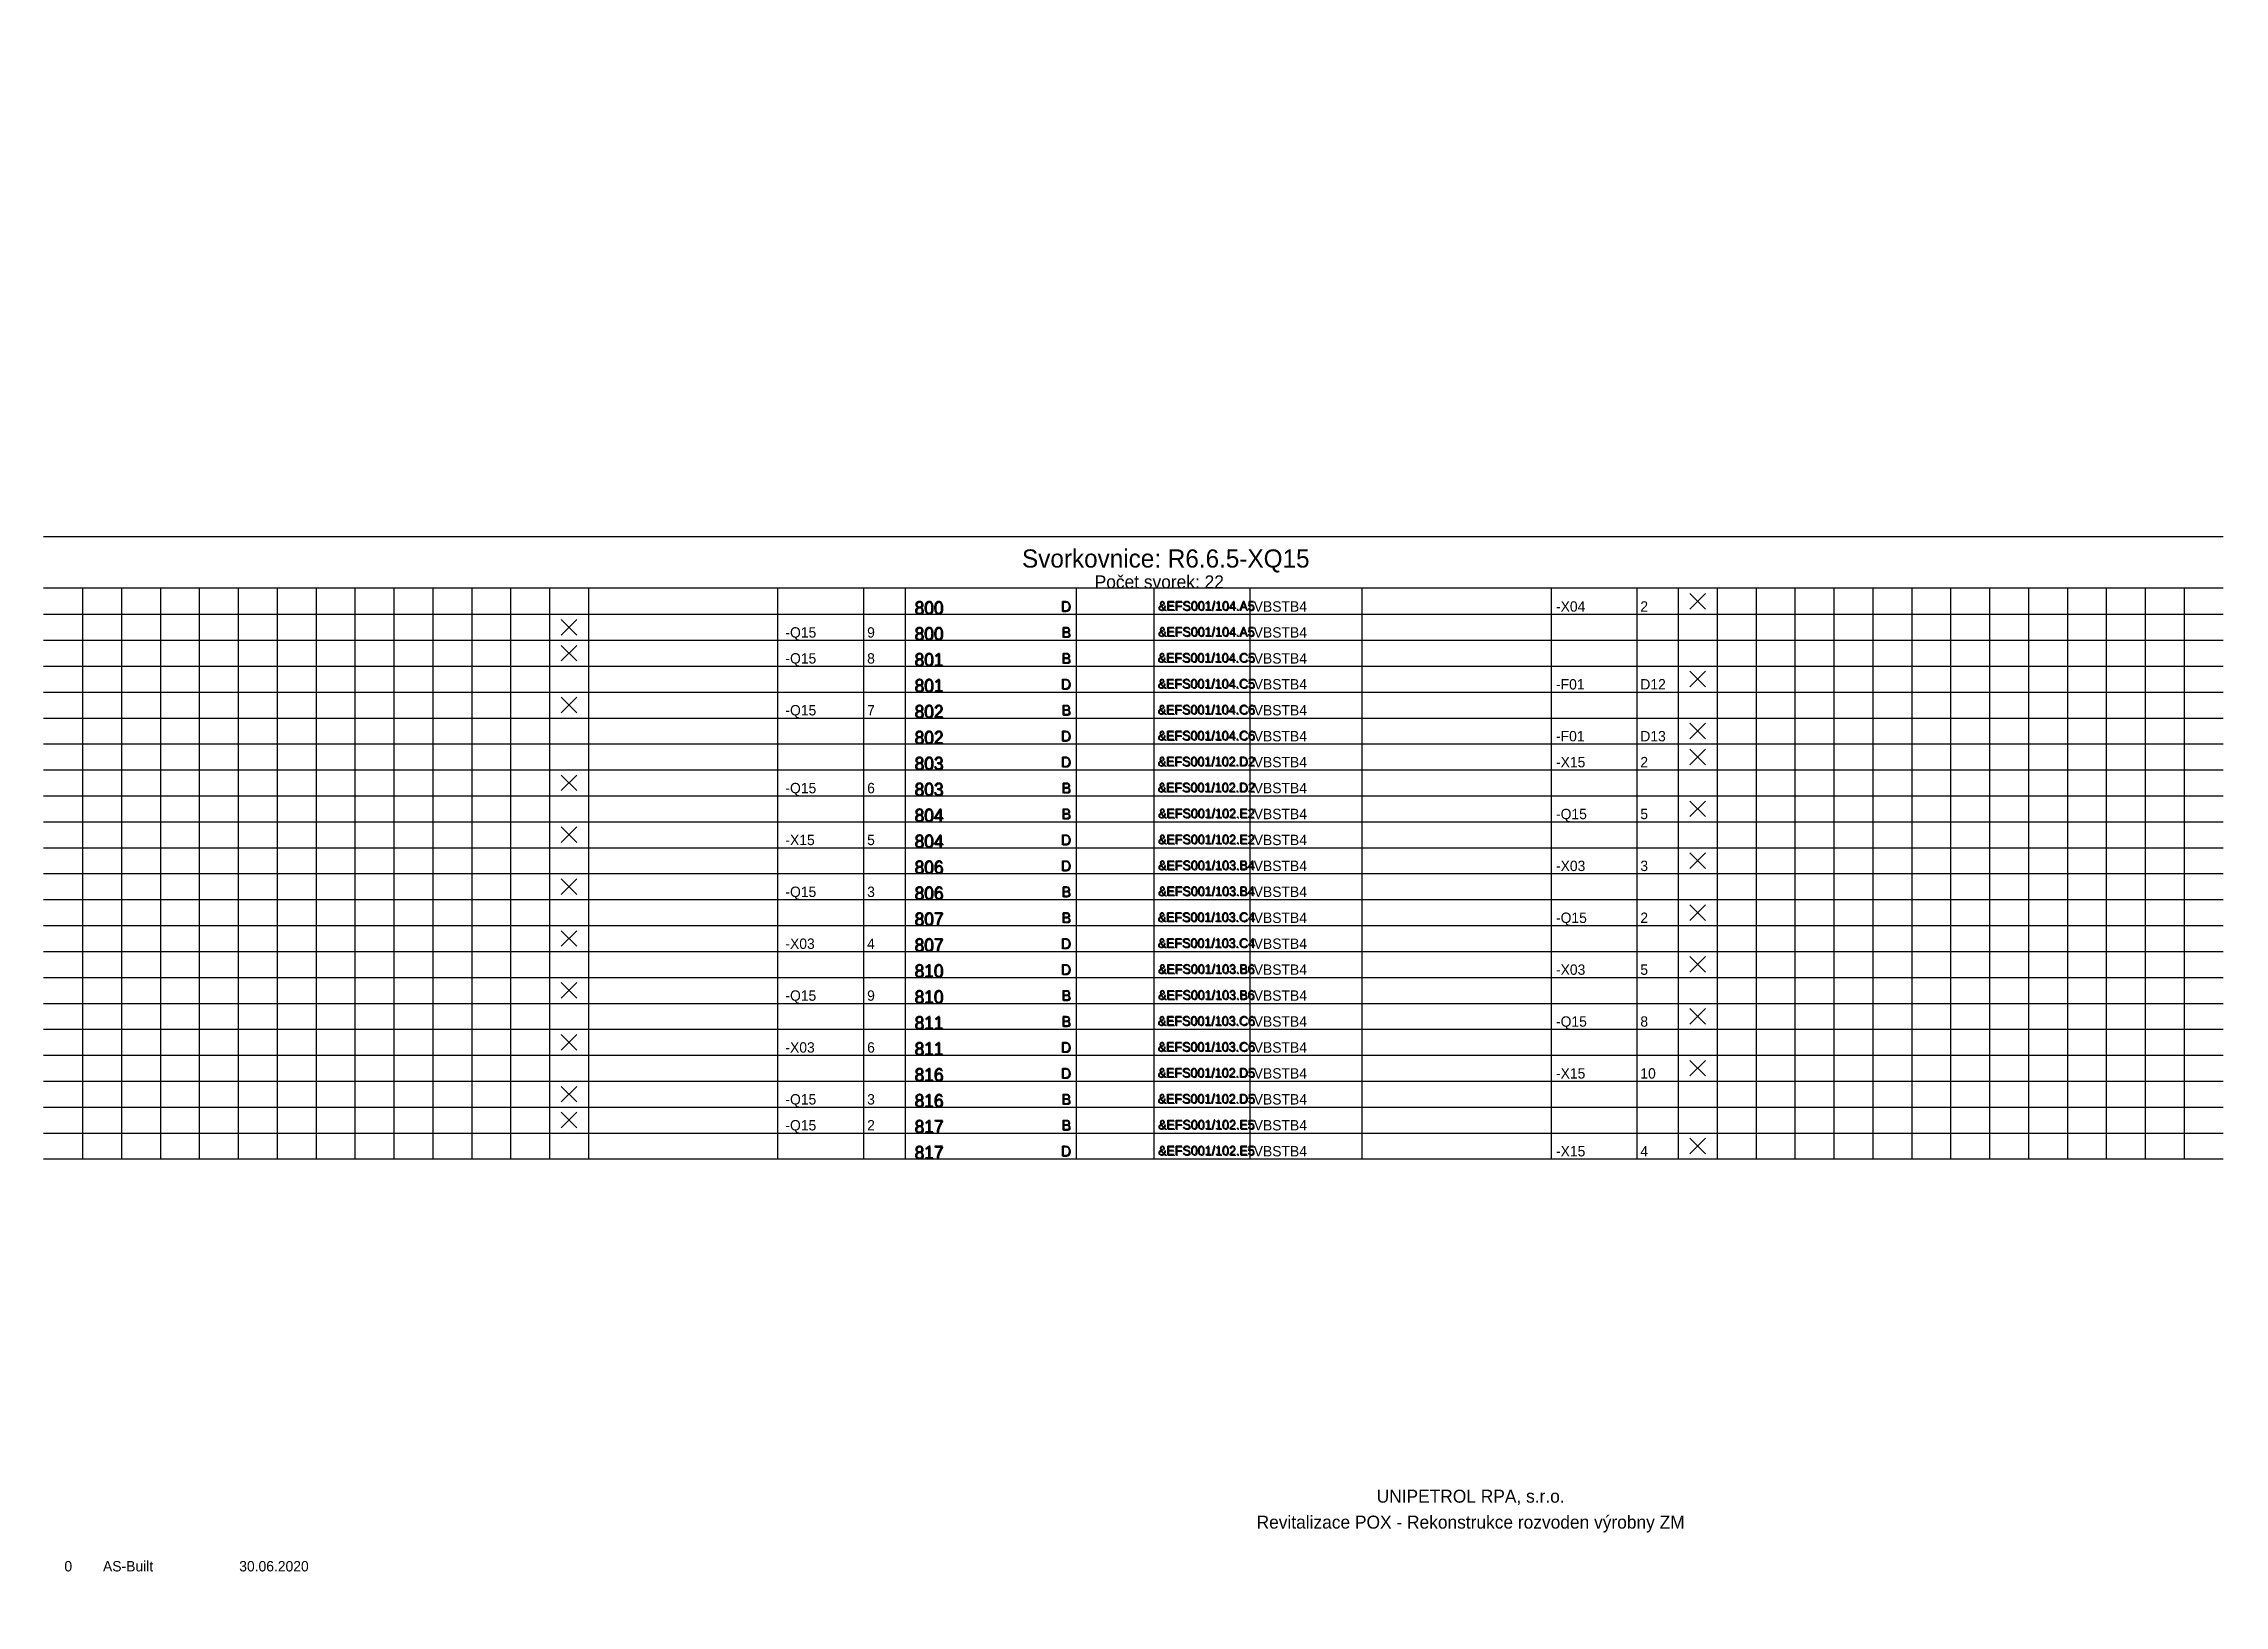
# Model space of a CAD drawing. Extents: x 0 to 420, y -1 to 300.
import ezdxf
from ezdxf.enums import TextEntityAlignment as Align

# ---------------------------------------------------------------- set-up
doc = ezdxf.new("R2010")
doc.units = 0
doc.header["$MEASUREMENT"] = 0
doc.linetypes.add('LTY1', pattern=[0])
for name, color, linetype in [('PEN1', 7, 'LTY1'), ('PEN2', 7, 'LTY1'), ('PEN4', 7, 'LTY1'), ('PEN5', 7, 'LTY1'), ('SYMBOL', 7, 'LTY1')]:
    doc.layers.add(name, color=color, linetype=linetype)
doc.styles.add('NORMSCHRIFT', font='normwin')

# ---------------------------------------------------------------- blocks, each defined once
blk = doc.blocks.new('_SS-BLOK-S')
at = {"layer": 'PEN5', "linetype": 'LTY1'}
for p, q in [((0, -5), (420, -5)), ((420, -15), (0, -15))]:
    blk.add_line(p, q, dxfattribs=at)
at = {"layer": 'PEN1', "style": 'NORMSCHRIFT', "flags": 8}
for tag in ['CODE_1', 'CODE_2', 'CODE_3', 'CODE_4']:
    blk.add_attdef(tag, text='', height=3.5, dxfattribs=at).set_placement((216.25, -11), align=Align.CENTER)
at = {"layer": 'PEN2', "style": 'NORMSCHRIFT', "flags": 8}
blk.add_attdef('CODE_307', text='', height=2.5, dxfattribs=at).set_placement((215, -15), align=Align.CENTER)
at = {"layer": 'PEN4', "style": 'NORMSCHRIFT', "flags": 9}
for tag in ['CODE_558', 'CODE_91']:
    blk.add_attdef(tag, (0, 0), '', height=3.5, dxfattribs=at)
blk = doc.blocks.new('_SS-VETA-S')
at = {"layer": 'PEN1', "linetype": 'LTY1'}
for p, q in [((7.5, 5), (7.5, 0)), ((15, 5), (15, 0)), ((22.5, 5), (22.5, 0)), ((30, 5), (30, 0)), ((37.5, 5), (37.5, 0)), ((45, 5), (45, 0)), ((52.5, 5), (52.5, 0)), ((60, 5), (60, 0)), ((67.5, 5), (67.5, 0)), ((75, 5), (75, 0)), ((82.5, 5), (82.5, 0)), ((90, 5), (90, 0)), ((97.5, 5), (97.5, 0)), ((141.5, 0), (141.5, 5)), ((158, 5), (158, 0)), ((199, 5), (199, 0)), ((214, 0), (214, 5)), ((232.5, 0), (232.5, 5)), ((290.5, 5), (290.5, 0)), ((307, 5), (307, 0)), ((322.5, 5), (322.5, 0)), ((330, 5), (330, 0)), ((337.5, 5), (337.5, 0)), ((345, 5), (345, 0)), ((352.5, 5), (352.5, 0)), ((360, 5), (360, 0)), ((367.5, 5), (367.5, 0)), ((375, 5), (375, 0)), ((382.5, 5), (382.5, 0)), ((390, 5), (390, 0)), ((390, 5), (390, 0)), ((397.5, 5), (397.5, 0)), ((405, 5), (405, 0)), ((412.5, 5), (412.5, 0)), ((0, 0), (420, 0))]:
    blk.add_line(p, q, dxfattribs=at)
at = {"layer": 'PEN5', "linetype": 'LTY1'}
for p, q in [((105, 5), (105, 0)), ((166, 5), (166, 0)), ((254, 5), (254, 0)), ((315, 5), (315, 0))]:
    blk.add_line(p, q, dxfattribs=at)
at = {"layer": 'PEN2', "style": 'NORMSCHRIFT', "flags": 8}
blk.add_attdef('CODE_21', (167.95, -0.1), '', height=2.5, dxfattribs=at)
at = {"layer": 'PEN4', "style": 'NORMSCHRIFT'}
for tag, p, height, flags in [('CODE_63', (0, 0), 3.5, 9), ('CODE_91', (0, 0), 3.5, 9), ('CODE_781', (0, 0), 3.5, 9), ('CODE_782', (0, 0), 3.5, 9), ('CODE_10003', (107.7, 0.5), 2, 8), ('CODE_10001', (107.7, 0.5), 2, 8), ('CODE_10002', (107.7, 0.5), 2, 8), ('CODE_10004', (142.95, 0.5), 2, 8), ('CODE_10021', (158.7, 0.5), 2, 8), ('CODE_41', (233.2, 0.5), 2, 8), ('CODE_11003', (255.95, 0.5), 2, 8), ('CODE_11001', (255.95, 0.5), 2, 8), ('CODE_11002', (255.95, 0.5), 2, 8), ('CODE_11004', (291.45, 0.5), 2, 8), ('CODE_11021', (307.7, 0.5), 2, 8)]:
    blk.add_attdef(tag, p, '', height=height, dxfattribs=dict(at, flags=flags))
at = {"layer": 'PEN4', "style": 'NORMSCHRIFT', "flags": 8}
blk.add_attdef('CODE_45', text='', height=2, dxfattribs=at).set_placement((198.1, 0.4), align=Align.RIGHT)
blk.add_attdef('CODE_10', text='', height=1.8, dxfattribs=at).set_placement((224.2, 0.6), align=Align.CENTER)
blk = doc.blocks.new('_SS-NEOZN-S')
at = {"layer": 'PEN2', "linetype": 'LTY1'}
for p, q in [((-4, 1), (-1, 4)), ((-4, 4), (-1, 1))]:
    blk.add_line(p, q, dxfattribs=at)
blk = doc.blocks.new('_9-REV')
at = {"layer": 'PEN4', "style": 'NORMSCHRIFT', "flags": 8}
blk.add_attdef('CODE_12778', text='', height=2, dxfattribs=at).set_placement((-0.25, 0.5), align=Align.CENTER)
at = {"layer": 'PEN4', "style": 'NORMSCHRIFT'}
for tag, p, height, flags in [('CODE_5902', (0, 0), 3.5, 9), ('CODE_12783', (6.45, 0.5), 2, 8), ('CODE_12782', (32.7, 0.5), 2, 8)]:
    blk.add_attdef(tag, p, '', height=height, dxfattribs=dict(at, flags=flags))

msp = doc.modelspace()

# ---------------------------------------------------------------- block references
at = {"layer": 'SYMBOL'}
for name, p in [('_SS-BLOK-S', (0, 210)), ('_SS-NEOZN-S', (321.25, 190)), ('_SS-NEOZN-S', (103.75, 185)), ('_SS-NEOZN-S', (103.75, 180)), ('_SS-NEOZN-S', (321.25, 175)), ('_SS-NEOZN-S', (103.75, 170)), ('_SS-NEOZN-S', (321.25, 165)), ('_SS-NEOZN-S', (321.25, 160)), ('_SS-NEOZN-S', (103.75, 155)), ('_SS-NEOZN-S', (321.25, 150)), ('_SS-NEOZN-S', (103.75, 145)), ('_SS-NEOZN-S', (321.25, 140)), ('_SS-NEOZN-S', (103.75, 135)), ('_SS-NEOZN-S', (321.25, 130)), ('_SS-NEOZN-S', (103.75, 125)), ('_SS-NEOZN-S', (321.25, 120)), ('_SS-NEOZN-S', (103.75, 115)), ('_SS-NEOZN-S', (321.25, 110)), ('_SS-NEOZN-S', (103.75, 105)), ('_SS-NEOZN-S', (321.25, 100)), ('_SS-NEOZN-S', (103.75, 95)), ('_SS-NEOZN-S', (103.75, 90)), ('_SS-NEOZN-S', (321.25, 85))]:
    msp.add_blockref(name, p, dxfattribs=at)
for name, p, values in [('_SS-VETA-S', (0, 190), {'CODE_21': '800', 'CODE_45': 'D', 'CODE_10': '&EFS001/104.A5', 'CODE_11004': '-X04', 'CODE_11021': '2', 'CODE_41': 'VBSTB4'}), ('_SS-VETA-S', (0, 185), {'CODE_21': '800', 'CODE_45': 'B', 'CODE_10': '&EFS001/104.A5', 'CODE_10004': '-Q15', 'CODE_10021': '9', 'CODE_41': 'VBSTB4'}), ('_SS-VETA-S', (0, 180), {'CODE_21': '801', 'CODE_45': 'B', 'CODE_10': '&EFS001/104.C5', 'CODE_10004': '-Q15', 'CODE_10021': '8', 'CODE_41': 'VBSTB4'}), ('_SS-VETA-S', (0, 175), {'CODE_21': '801', 'CODE_45': 'D', 'CODE_10': '&EFS001/104.C5', 'CODE_11004': '-F01', 'CODE_11021': 'D12', 'CODE_41': 'VBSTB4'}), ('_SS-VETA-S', (0, 170), {'CODE_21': '802', 'CODE_45': 'B', 'CODE_10': '&EFS001/104.C6', 'CODE_10004': '-Q15', 'CODE_10021': '7', 'CODE_41': 'VBSTB4'}), ('_SS-VETA-S', (0, 165), {'CODE_21': '802', 'CODE_45': 'D', 'CODE_10': '&EFS001/104.C6', 'CODE_11004': '-F01', 'CODE_11021': 'D13', 'CODE_41': 'VBSTB4'}), ('_SS-VETA-S', (0, 160), {'CODE_21': '803', 'CODE_45': 'D', 'CODE_10': '&EFS001/102.D2', 'CODE_11004': '-X15', 'CODE_11021': '2', 'CODE_41': 'VBSTB4'}), ('_SS-VETA-S', (0, 155), {'CODE_21': '803', 'CODE_45': 'B', 'CODE_10': '&EFS001/102.D2', 'CODE_10004': '-Q15', 'CODE_10021': '6', 'CODE_41': 'VBSTB4'}), ('_SS-VETA-S', (0, 150), {'CODE_21': '804', 'CODE_45': 'B', 'CODE_10': '&EFS001/102.E2', 'CODE_11004': '-Q15', 'CODE_11021': '5', 'CODE_41': 'VBSTB4'}), ('_SS-VETA-S', (0, 145), {'CODE_21': '804', 'CODE_45': 'D', 'CODE_10': '&EFS001/102.E2', 'CODE_10004': '-X15', 'CODE_10021': '5', 'CODE_41': 'VBSTB4'}), ('_SS-VETA-S', (0, 140), {'CODE_21': '806', 'CODE_45': 'D', 'CODE_10': '&EFS001/103.B4', 'CODE_11004': '-X03', 'CODE_11021': '3', 'CODE_41': 'VBSTB4'}), ('_SS-VETA-S', (0, 135), {'CODE_21': '806', 'CODE_45': 'B', 'CODE_10': '&EFS001/103.B4', 'CODE_10004': '-Q15', 'CODE_10021': '3', 'CODE_41': 'VBSTB4'}), ('_SS-VETA-S', (0, 130), {'CODE_21': '807', 'CODE_45': 'B', 'CODE_10': '&EFS001/103.C4', 'CODE_11004': '-Q15', 'CODE_11021': '2', 'CODE_41': 'VBSTB4'}), ('_SS-VETA-S', (0, 125), {'CODE_21': '807', 'CODE_45': 'D', 'CODE_10': '&EFS001/103.C4', 'CODE_10004': '-X03', 'CODE_10021': '4', 'CODE_41': 'VBSTB4'}), ('_SS-VETA-S', (0, 120), {'CODE_21': '810', 'CODE_45': 'D', 'CODE_10': '&EFS001/103.B6', 'CODE_11004': '-X03', 'CODE_11021': '5', 'CODE_41': 'VBSTB4'}), ('_SS-VETA-S', (0, 115), {'CODE_21': '810', 'CODE_45': 'B', 'CODE_10': '&EFS001/103.B6', 'CODE_10004': '-Q15', 'CODE_10021': '9', 'CODE_41': 'VBSTB4'}), ('_SS-VETA-S', (0, 110), {'CODE_21': '811', 'CODE_45': 'B', 'CODE_10': '&EFS001/103.C6', 'CODE_11004': '-Q15', 'CODE_11021': '8', 'CODE_41': 'VBSTB4'}), ('_SS-VETA-S', (0, 105), {'CODE_21': '811', 'CODE_45': 'D', 'CODE_10': '&EFS001/103.C6', 'CODE_10004': '-X03', 'CODE_10021': '6', 'CODE_41': 'VBSTB4'}), ('_SS-VETA-S', (0, 100), {'CODE_21': '816', 'CODE_45': 'D', 'CODE_10': '&EFS001/102.D5', 'CODE_11004': '-X15', 'CODE_11021': '10', 'CODE_41': 'VBSTB4'}), ('_SS-VETA-S', (0, 95), {'CODE_21': '816', 'CODE_45': 'B', 'CODE_10': '&EFS001/102.D5', 'CODE_10004': '-Q15', 'CODE_10021': '3', 'CODE_41': 'VBSTB4'}), ('_SS-VETA-S', (0, 90), {'CODE_21': '817', 'CODE_45': 'B', 'CODE_10': '&EFS001/102.E5', 'CODE_10004': '-Q15', 'CODE_10021': '2', 'CODE_41': 'VBSTB4'}), ('_SS-VETA-S', (0, 85), {'CODE_21': '817', 'CODE_45': 'D', 'CODE_10': '&EFS001/102.E5', 'CODE_11004': '-X15', 'CODE_11021': '4', 'CODE_41': 'VBSTB4'}), ('_9-REV', (5, 5), {'CODE_12778': '0', 'CODE_12783': 'AS-Built', 'CODE_12782': '30.06.2020'})]:
    msp.add_blockref(name, p, dxfattribs=at).add_auto_attribs(values)

# ---------------------------------------------------------------- texts
at = {"layer": 'PEN1', "style": 'NORMSCHRIFT'}
msp.add_text('Svorkovnice: R6.6.5-XQ15', height=3.5, dxfattribs=at).set_placement((216.25, 199), align=Align.CENTER)
at = {"layer": 'PEN2', "style": 'NORMSCHRIFT'}
for s, p in [('Počet svorek: 22', (215, 195)), ('UNIPETROL RPA, s.r.o.', (275, 18.75)), ('Revitalizace POX - Rekonstrukce rozvoden výrobny ZM', (275, 13.75))]:
    msp.add_text(s, height=2.5, dxfattribs=at).set_placement(p, align=Align.CENTER)
for s, p in [('800', (167.75, 190)), ('800', (167.85, 190.1)), ('800', (167.75, 185)), ('800', (167.85, 185.1)), ('801', (167.75, 180)), ('801', (167.85, 180.1)), ('801', (167.75, 175)), ('801', (167.85, 175.1)), ('802', (167.75, 170)), ('802', (167.85, 170.1)), ('802', (167.75, 165)), ('802', (167.85, 165.1)), ('803', (167.75, 160)), ('803', (167.85, 160.1)), ('803', (167.75, 155)), ('803', (167.85, 155.1)), ('804', (167.75, 150)), ('804', (167.85, 150.1)), ('804', (167.75, 145)), ('804', (167.85, 145.1)), ('806', (167.75, 140)), ('806', (167.85, 140.1)), ('806', (167.75, 135)), ('806', (167.85, 135.1)), ('807', (167.75, 130)), ('807', (167.85, 130.1)), ('807', (167.75, 125)), ('807', (167.85, 125.1)), ('810', (167.75, 120)), ('810', (167.85, 120.1)), ('810', (167.75, 115)), ('810', (167.85, 115.1)), ('811', (167.75, 110)), ('811', (167.85, 110.1)), ('811', (167.75, 105)), ('811', (167.85, 105.1)), ('816', (167.75, 100)), ('816', (167.85, 100.1)), ('816', (167.75, 95)), ('816', (167.85, 95.1)), ('817', (167.75, 90)), ('817', (167.85, 90.1)), ('817', (167.75, 85)), ('817', (167.85, 85.1))]:
    msp.add_text(s, height=2.5, dxfattribs=at).set_placement(p)
at = {"layer": 'PEN4', "style": 'NORMSCHRIFT'}
for s, p in [('D', (197.9, 190.5)), ('D', (198, 190.6)), ('B', (197.9, 185.5)), ('B', (198, 185.6)), ('B', (197.9, 180.5)), ('B', (198, 180.6)), ('D', (197.9, 175.5)), ('D', (198, 175.6)), ('B', (197.9, 170.5)), ('B', (198, 170.6)), ('D', (197.9, 165.5)), ('D', (198, 165.6)), ('D', (197.9, 160.5)), ('D', (198, 160.6)), ('B', (197.9, 155.5)), ('B', (198, 155.6)), ('B', (197.9, 150.5)), ('B', (198, 150.6)), ('D', (197.9, 145.5)), ('D', (198, 145.6)), ('D', (197.9, 140.5)), ('D', (198, 140.6)), ('B', (197.9, 135.5)), ('B', (198, 135.6)), ('B', (197.9, 130.5)), ('B', (198, 130.6)), ('D', (197.9, 125.5)), ('D', (198, 125.6)), ('D', (197.9, 120.5)), ('D', (198, 120.6)), ('B', (197.9, 115.5)), ('B', (198, 115.6)), ('B', (197.9, 110.5)), ('B', (198, 110.6)), ('D', (197.9, 105.5)), ('D', (198, 105.6)), ('D', (197.9, 100.5)), ('D', (198, 100.6)), ('B', (197.9, 95.5)), ('B', (198, 95.6)), ('B', (197.9, 90.5)), ('B', (198, 90.6)), ('D', (197.9, 85.5)), ('D', (198, 85.6))]:
    msp.add_text(s, height=2, dxfattribs=at).set_placement(p, align=Align.RIGHT)
for s, p in [('&EFS001/104.A5', (224, 190.7)), ('&EFS001/104.A5', (224.1, 190.8)), ('&EFS001/104.A5', (224, 185.7)), ('&EFS001/104.A5', (224.1, 185.8)), ('&EFS001/104.C5', (224, 180.7)), ('&EFS001/104.C5', (224.1, 180.8)), ('&EFS001/104.C5', (224, 175.7)), ('&EFS001/104.C5', (224.1, 175.8)), ('&EFS001/104.C6', (224, 170.7)), ('&EFS001/104.C6', (224.1, 170.8)), ('&EFS001/104.C6', (224, 165.7)), ('&EFS001/104.C6', (224.1, 165.8)), ('&EFS001/102.D2', (224, 160.7)), ('&EFS001/102.D2', (224.1, 160.8)), ('&EFS001/102.D2', (224, 155.7)), ('&EFS001/102.D2', (224.1, 155.8)), ('&EFS001/102.E2', (224, 150.7)), ('&EFS001/102.E2', (224.1, 150.8)), ('&EFS001/102.E2', (224, 145.7)), ('&EFS001/102.E2', (224.1, 145.8)), ('&EFS001/103.B4', (224, 140.7)), ('&EFS001/103.B4', (224.1, 140.8)), ('&EFS001/103.B4', (224, 135.7)), ('&EFS001/103.B4', (224.1, 135.8)), ('&EFS001/103.C4', (224, 130.7)), ('&EFS001/103.C4', (224.1, 130.8)), ('&EFS001/103.C4', (224, 125.7)), ('&EFS001/103.C4', (224.1, 125.8)), ('&EFS001/103.B6', (224, 120.7)), ('&EFS001/103.B6', (224.1, 120.8)), ('&EFS001/103.B6', (224.1, 115.8)), ('&EFS001/103.B6', (224, 115.7)), ('&EFS001/103.C6', (224, 110.7)), ('&EFS001/103.C6', (224.1, 110.8)), ('&EFS001/103.C6', (224, 105.7)), ('&EFS001/103.C6', (224.1, 105.8)), ('&EFS001/102.D5', (224, 100.7)), ('&EFS001/102.D5', (224.1, 100.8)), ('&EFS001/102.D5', (224, 95.7)), ('&EFS001/102.D5', (224.1, 95.8)), ('&EFS001/102.E5', (224, 90.7)), ('&EFS001/102.E5', (224.1, 90.8)), ('&EFS001/102.E5', (224, 85.7)), ('&EFS001/102.E5', (224.1, 85.8))]:
    msp.add_text(s, height=1.8, dxfattribs=at).set_placement(p, align=Align.CENTER)

doc.saveas('drawing.dxf')
